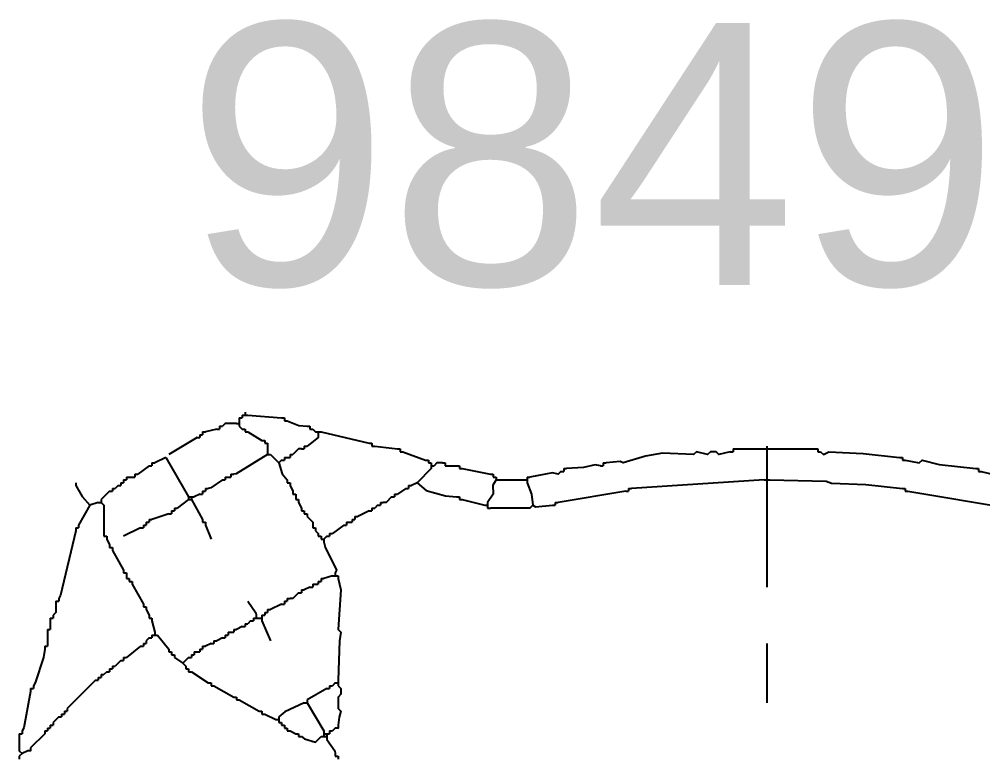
# Model space of a CAD drawing. Header units: millimetres. Extents: x -78 to 6757, y -2226 to 2184.
# Drawn here: x 48.29 to 70.36, y 1054.06 to 1070.98 of the extents above; entities that cross this region are included whole.
import ezdxf

# ---------------------------------------------------------------- set-up
doc = ezdxf.new("R2010")
doc.units = ezdxf.units.MM
doc.layers.add('LAYER_0', color=7, linetype='Continuous')
doc.styles.get("Standard").update_dxf_attribs({"font": 'TIMES.TTF'})
doc.linetypes.add('ZIPPED_TUBE', pattern='A,0.0001,-0.25,["~",Standard,S=1,R=0,X=-0.3,Y=-0.6],-0.25', length=0.5001)

# ---------------------------------------------------------------- blocks, each defined once
blk = doc.blocks.new('A$C31814A24')
at = {"color": 7, "linetype": 'Continuous'}
for points in [[(8.584, 35.675), (8.63, 35.675)], [(8.584, 35.675), (8.584, 35.629)], [(8.584, 35.629), (8.584, 35.583)], [(8.63, 35.721), (8.677, 35.721)], [(8.63, 35.721), (8.63, 35.675)], [(8.677, 35.768), (8.677, 35.721)], [(8.677, 35.721), (8.723, 35.721)], [(8.723, 35.721), (9.276, 35.675)], [(9.276, 35.675), (9.323, 35.675)], [(9.323, 35.675), (9.323, 35.629)], [(9.323, 35.629), (9.369, 35.629)], [(9.369, 35.629), (9.557, 35.553), (9.692, 35.537)], [(8.215, 35.491), (8.03, 35.445)], [(8.215, 35.491), (8.261, 35.491)], [(8.261, 35.537), (8.307, 35.537)], [(8.261, 35.537), (8.261, 35.491)], [(8.538, 35.583), (8.353, 35.583), (8.307, 35.537)], [(8.538, 35.583), (8.584, 35.583)], [(8.584, 35.583), (8.584, 35.537)], [(8.584, 35.537), (8.63, 35.491)], [(8.63, 35.491), (8.677, 35.491)], [(8.677, 35.491), (8.677, 35.445)], [(9.692, 35.537), (9.738, 35.537)], [(9.738, 35.537), (9.738, 35.491)], [(9.738, 35.491), (9.784, 35.491)], [(9.784, 35.491), (9.83, 35.445)], [(7.892, 35.352), (7.43, 35.075)], [(7.892, 35.352), (7.938, 35.352)], [(7.938, 35.398), (7.984, 35.398)], [(7.938, 35.398), (7.938, 35.352)], [(7.984, 35.445), (8.03, 35.445)], [(7.984, 35.445), (7.984, 35.398)], [(8.677, 35.445), (8.723, 35.445)], [(8.723, 35.445), (8.953, 35.306)], [(8.953, 35.306), (9, 35.306)], [(9, 35.306), (9, 35.26)], [(9.876, 35.398), (9.876, 35.352), (9.743, 35.251), (9.692, 35.214)], [(9.83, 35.445), (9.876, 35.445)], [(9.876, 35.445), (9.923, 35.445)], [(9.876, 35.445), (9.876, 35.398)], [(9.923, 35.445), (10.707, 35.26)], [(9, 35.26), (9.046, 35.26)], [(9.046, 35.26), (9.046, 35.214)], [(9.046, 35.214), (9.046, 35.121)], [(9.6, 35.168), (9.553, 35.168), (9.461, 35.075)], [(9.6, 35.168), (9.646, 35.168)], [(9.646, 35.214), (9.692, 35.214)], [(9.646, 35.214), (9.646, 35.168)], [(10.707, 35.26), (10.753, 35.26)], [(10.753, 35.26), (10.753, 35.214)], [(10.753, 35.214), (10.799, 35.214)], [(10.799, 35.214), (11.169, 35.168)], [(11.169, 35.168), (11.215, 35.168)], [(11.215, 35.168), (11.215, 35.121)], [(16.661, 35.168), (16.707, 35.168)], [(16.661, 35.168), (16.661, 35.121)], [(16.707, 35.168), (17.168, 35.168)], [(17.168, 35.168), (17.215, 35.168)], [(17.215, 35.214), (17.215, 35.168)], [(17.215, 35.168), (17.261, 35.168)], [(17.215, 35.168), (17.215, 35.121)], [(17.261, 35.168), (17.999, 35.168)], [(17.999, 35.168), (18.045, 35.168)], [(18.045, 35.168), (18.045, 35.121)], [(7.384, 35.029), (7.2, 34.937)], [(7.384, 35.029), (7.753, 34.383)], [(9.046, 35.075), (8.533, 34.761), (8.492, 34.752)], [(9.046, 35.121), (9.046, 35.075)], [(9.046, 35.075), (9.092, 35.075)], [(9.092, 35.075), (9.23, 34.937)], [(9.323, 35.029), (9.369, 35.029)], [(9.323, 35.029), (9.323, 34.983)], [(9.369, 35.029), (9.415, 35.029)], [(9.415, 35.075), (9.461, 35.075)], [(9.415, 35.075), (9.415, 35.029)], [(11.215, 35.121), (11.261, 35.121)], [(11.261, 35.121), (11.63, 34.983)], [(16.615, 35.121), (16.43, 35.075), (16.384, 35.121), (16.292, 35.121), (16.245, 35.075), (16.061, 35.121), (16.015, 35.075), (15.507, 35.098), (15.227, 35.048), (14.861, 34.937), (14.815, 34.96), (14.584, 34.937)], [(16.615, 35.121), (16.661, 35.121)], [(17.215, 35.121), (17.215, 34.706)], [(18.045, 35.121), (18.091, 35.121)], [(18.091, 35.121), (18.138, 35.075), (18.23, 35.121), (18.787, 35.094), (19.384, 35.029)], [(19.384, 35.029), (19.43, 35.029)], [(19.43, 35.029), (19.43, 34.983)], [(7.107, 34.891), (6.923, 34.752)], [(7.107, 34.891), (7.154, 34.891)], [(7.154, 34.937), (7.2, 34.937)], [(7.154, 34.937), (7.154, 34.891)], [(9.276, 34.983), (9.23, 34.937)], [(9.23, 34.937), (9.287, 34.759), (9.369, 34.66)], [(9.276, 34.983), (9.323, 34.983)], [(11.723, 34.845), (11.492, 34.614)], [(11.63, 34.983), (11.676, 34.983)], [(11.676, 34.983), (11.676, 34.937)], [(11.676, 34.937), (11.723, 34.937)], [(11.723, 34.937), (11.723, 34.891)], [(11.723, 34.891), (11.769, 34.891)], [(11.723, 34.891), (11.723, 34.845)], [(11.907, 34.937), (11.815, 34.937), (11.769, 34.891)], [(11.907, 34.937), (11.953, 34.937)], [(11.953, 34.937), (11.953, 34.891)], [(11.953, 34.891), (11.999, 34.891)], [(11.999, 34.891), (12.138, 34.891)], [(12.138, 34.891), (12.184, 34.891)], [(12.184, 34.891), (12.184, 34.845)], [(12.184, 34.845), (12.23, 34.845)], [(12.23, 34.845), (12.692, 34.752)], [(13.892, 34.845), (13.938, 34.845)], [(13.892, 34.845), (13.892, 34.798)], [(14.492, 34.891), (14.404, 34.905), (14.212, 34.864), (13.938, 34.845)], [(14.492, 34.891), (14.538, 34.891)], [(14.538, 34.937), (14.584, 34.937)], [(14.538, 34.937), (14.538, 34.891)], [(19.43, 34.983), (19.476, 34.983)], [(19.476, 34.983), (19.707, 34.937), (19.753, 34.983), (20.033, 34.91), (20.63, 34.845)], [(20.63, 34.845), (20.676, 34.845)], [(20.676, 34.845), (20.676, 34.798)], [(6.738, 34.706), (6.784, 34.706)], [(6.738, 34.706), (6.738, 34.66)], [(6.784, 34.706), (6.83, 34.706)], [(6.83, 34.706), (6.877, 34.706)], [(6.877, 34.752), (6.923, 34.752)], [(6.877, 34.752), (6.877, 34.706)], [(8.353, 34.706), (8.4, 34.706)], [(8.353, 34.706), (8.353, 34.66)], [(8.4, 34.706), (8.446, 34.706)], [(8.446, 34.752), (8.492, 34.752)], [(8.446, 34.752), (8.446, 34.706)], [(12.692, 34.752), (12.738, 34.752)], [(12.738, 34.752), (12.738, 34.706)], [(12.738, 34.706), (12.784, 34.706)], [(12.784, 34.706), (12.784, 34.66)], [(13.292, 34.706), (13.338, 34.706)], [(13.292, 34.706), (13.292, 34.66)], [(13.846, 34.798), (13.799, 34.752), (13.707, 34.775), (13.48, 34.734), (13.338, 34.706)], [(13.846, 34.798), (13.892, 34.798)], [(17.215, 34.706), (17.215, 34.66)], [(20.676, 34.798), (20.722, 34.798)], [(20.722, 34.798), (21.507, 34.614)], [(5.907, 34.614), (5.907, 34.568)], [(5.907, 34.568), (6.011, 34.391), (6.138, 34.245)], [(6.507, 34.521), (6.554, 34.521)], [(6.507, 34.521), (6.507, 34.475)], [(6.6, 34.568), (6.554, 34.521)], [(6.6, 34.568), (6.646, 34.568)], [(6.646, 34.614), (6.692, 34.614)], [(6.646, 34.614), (6.646, 34.568)], [(6.692, 34.66), (6.738, 34.66)], [(6.692, 34.66), (6.692, 34.614)], [(8.03, 34.521), (8.077, 34.521)], [(8.03, 34.521), (8.03, 34.475)], [(8.307, 34.66), (8.118, 34.531), (8.077, 34.521)], [(8.307, 34.66), (8.353, 34.66)], [(9.369, 34.66), (9.369, 34.614)], [(9.369, 34.614), (9.415, 34.614)], [(9.415, 34.614), (9.415, 34.568)], [(9.415, 34.568), (9.461, 34.475)], [(11.307, 34.521), (11.169, 34.429)], [(11.307, 34.521), (11.353, 34.521)], [(11.353, 34.568), (11.399, 34.568)], [(11.353, 34.568), (11.353, 34.521)], [(11.492, 34.614), (11.399, 34.568)], [(11.492, 34.614), (11.639, 34.486), (11.957, 34.401), (12.138, 34.383)], [(12.784, 34.66), (12.729, 34.572), (12.738, 34.429), (12.646, 34.291)], [(12.784, 34.66), (12.83, 34.66)], [(12.83, 34.66), (13.246, 34.66)], [(13.246, 34.66), (13.292, 34.66)], [(13.292, 34.66), (13.292, 34.614)], [(13.292, 34.614), (13.366, 34.426), (13.384, 34.245)], [(14.953, 34.521), (14.999, 34.521)], [(14.953, 34.521), (14.953, 34.475)], [(17.168, 34.66), (14.999, 34.521)], [(17.168, 34.66), (17.215, 34.66)], [(17.215, 34.66), (17.261, 34.66)], [(17.215, 34.66), (17.215, 34.614)], [(17.215, 34.614), (17.215, 32.906)], [(17.261, 34.66), (18.183, 34.638), (18.271, 34.605), (18.833, 34.586), (19.43, 34.521)], [(19.43, 34.521), (19.476, 34.521)], [(19.476, 34.521), (19.476, 34.475)], [(6.461, 34.475), (6.323, 34.337)], [(6.461, 34.475), (6.507, 34.475)], [(7.753, 34.383), (7.8, 34.383)], [(7.753, 34.383), (7.753, 34.337)], [(7.8, 34.383), (7.846, 34.383)], [(7.8, 34.383), (7.8, 34.337)], [(7.938, 34.429), (7.846, 34.383)], [(7.938, 34.429), (7.984, 34.429)], [(7.984, 34.475), (8.03, 34.475)], [(7.984, 34.475), (7.984, 34.429)], [(9.461, 34.475), (9.461, 34.429)], [(9.461, 34.429), (9.507, 34.429)], [(9.507, 34.429), (9.507, 34.383)], [(9.507, 34.383), (9.507, 34.337)], [(11.076, 34.383), (10.984, 34.291), (10.938, 34.291)], [(11.076, 34.383), (11.123, 34.383)], [(11.123, 34.429), (11.169, 34.429)], [(11.123, 34.429), (11.123, 34.383)], [(12.138, 34.383), (12.184, 34.383)], [(12.184, 34.383), (12.184, 34.337)], [(14.907, 34.475), (13.799, 34.291)], [(14.907, 34.475), (14.953, 34.475)], [(19.476, 34.475), (19.522, 34.475)], [(19.522, 34.475), (21.184, 34.198)], [(6.138, 34.245), (5.954, 33.922)], [(6.277, 34.291), (6.138, 34.245)], [(6.277, 34.291), (6.323, 34.291)], [(6.323, 34.337), (6.323, 34.291)], [(6.323, 34.291), (6.369, 34.245), (6.369, 33.783)], [(7.753, 34.337), (7.569, 34.198)], [(7.753, 34.337), (7.8, 34.337)], [(7.8, 34.337), (7.984, 34.014)], [(9.507, 34.337), (9.553, 34.337)], [(9.553, 34.337), (9.553, 34.291)], [(9.553, 34.291), (9.6, 34.198)], [(10.846, 34.245), (10.799, 34.198)], [(10.846, 34.245), (10.892, 34.245)], [(10.892, 34.291), (10.938, 34.291)], [(10.892, 34.291), (10.892, 34.245)], [(12.184, 34.337), (12.23, 34.337)], [(12.23, 34.337), (12.599, 34.245)], [(12.599, 34.245), (12.646, 34.245)], [(12.646, 34.291), (12.646, 34.245)], [(12.646, 34.245), (12.646, 34.198)], [(13.384, 34.245), (13.338, 34.198), (12.692, 34.198)], [(13.384, 34.245), (13.43, 34.221), (13.707, 34.245)], [(13.707, 34.245), (13.753, 34.245)], [(13.753, 34.291), (13.799, 34.291)], [(13.753, 34.291), (13.753, 34.245)], [(7.43, 34.106), (7.154, 34.014)], [(7.43, 34.106), (7.477, 34.106)], [(7.477, 34.152), (7.523, 34.152)], [(7.477, 34.152), (7.477, 34.106)], [(7.523, 34.198), (7.569, 34.198)], [(7.523, 34.198), (7.523, 34.152)], [(9.6, 34.198), (9.6, 34.152)], [(9.6, 34.152), (9.646, 34.152)], [(9.646, 34.152), (9.646, 34.106)], [(9.646, 34.106), (9.692, 34.106)], [(9.692, 34.106), (9.692, 34.06)], [(9.692, 34.06), (9.784, 33.968), (9.784, 33.922)], [(10.476, 34.06), (10.523, 34.06)], [(10.476, 34.06), (10.476, 34.014)], [(10.707, 34.152), (10.523, 34.06)], [(10.707, 34.152), (10.753, 34.152)], [(10.753, 34.198), (10.799, 34.198)], [(10.753, 34.198), (10.753, 34.152)], [(12.646, 34.198), (12.692, 34.198)], [(5.954, 33.922), (5.954, 33.875)], [(7.015, 33.922), (7.061, 33.922)], [(7.015, 33.922), (7.015, 33.875)], [(7.061, 33.968), (7.107, 33.968)], [(7.061, 33.968), (7.061, 33.922)], [(7.107, 34.014), (7.154, 34.014)], [(7.107, 34.014), (7.107, 33.968)], [(7.984, 34.014), (7.984, 33.968)], [(7.984, 33.968), (8.03, 33.968)], [(8.03, 33.968), (8.03, 33.922)], [(8.03, 33.922), (8.123, 33.691)], [(9.784, 33.922), (9.784, 33.875)], [(10.292, 33.922), (10.107, 33.783)], [(10.292, 33.922), (10.338, 33.922)], [(10.338, 33.968), (10.384, 33.968)], [(10.338, 33.968), (10.338, 33.922)], [(10.384, 33.968), (10.43, 33.968)], [(10.43, 34.014), (10.476, 34.014)], [(10.43, 34.014), (10.43, 33.968)], [(5.907, 33.829), (5.66, 32.772), (5.631, 32.722)], [(5.907, 33.875), (5.954, 33.875)], [(5.907, 33.875), (5.907, 33.829)], [(6.369, 33.783), (6.369, 33.737)], [(6.369, 33.737), (6.415, 33.737)], [(6.415, 33.737), (6.415, 33.691)], [(6.969, 33.875), (6.692, 33.737)], [(6.969, 33.875), (7.015, 33.875)], [(9.784, 33.875), (9.83, 33.875)], [(9.83, 33.875), (9.83, 33.829)], [(9.83, 33.829), (9.876, 33.783)], [(9.876, 33.783), (9.876, 33.737)], [(9.876, 33.737), (9.923, 33.737)], [(9.923, 33.737), (9.923, 33.691)], [(10.015, 33.737), (9.969, 33.691)], [(10.015, 33.737), (10.061, 33.737)], [(10.061, 33.783), (10.107, 33.783)], [(10.061, 33.783), (10.061, 33.737)], [(6.415, 33.691), (6.461, 33.598)], [(6.461, 33.598), (6.461, 33.552)], [(9.923, 33.691), (9.969, 33.691)], [(9.969, 33.691), (9.969, 33.645)], [(9.969, 33.645), (9.987, 33.562), (10.176, 33.183), (10.153, 33.137)], [(6.461, 33.552), (6.507, 33.552)], [(6.507, 33.552), (6.507, 33.506)], [(6.507, 33.506), (6.692, 33.183)], [(6.692, 33.183), (6.692, 33.137)], [(6.692, 33.137), (6.738, 33.137)], [(6.738, 33.137), (6.738, 33.091)], [(10.153, 33.137), (10.153, 33.091)], [(6.738, 33.091), (6.738, 33.045)], [(6.738, 33.045), (6.784, 33.045)], [(6.784, 33.045), (6.784, 32.998)], [(6.784, 32.998), (6.83, 32.998)], [(6.83, 32.998), (6.83, 32.952)], [(6.83, 32.952), (7.015, 32.629)], [(9.784, 32.952), (9.83, 32.952)], [(9.784, 32.952), (9.784, 32.906)], [(9.83, 32.952), (9.876, 32.952)], [(9.876, 32.998), (9.923, 32.998)], [(9.876, 32.998), (9.876, 32.952)], [(9.923, 33.045), (9.969, 33.045)], [(9.923, 33.045), (9.923, 32.998)], [(10.107, 33.091), (9.969, 33.045)], [(10.107, 33.091), (10.153, 33.091)], [(10.153, 33.091), (10.2, 33.091)], [(10.2, 33.091), (10.2, 33.045)], [(10.2, 33.045), (10.246, 32.86), (10.2, 32.214), (10.246, 32.168), (10.221, 32.028), (10.2, 31.383)], [(9.553, 32.814), (9.461, 32.722), (9.415, 32.722)], [(9.553, 32.814), (9.6, 32.814)], [(9.6, 32.86), (9.646, 32.86)], [(9.6, 32.86), (9.6, 32.814)], [(9.738, 32.906), (9.646, 32.86)], [(9.738, 32.906), (9.784, 32.906)], [(5.584, 32.629), (5.584, 32.491), (5.538, 32.445)], [(5.584, 32.675), (5.631, 32.675)], [(5.584, 32.675), (5.584, 32.629)], [(5.631, 32.722), (5.631, 32.675)], [(7.015, 32.629), (7.015, 32.583)], [(8.723, 32.675), (8.852, 32.486), (8.861, 32.445)], [(9.276, 32.629), (9.092, 32.537)], [(9.276, 32.629), (9.323, 32.629)], [(9.323, 32.675), (9.369, 32.675)], [(9.323, 32.675), (9.323, 32.629)], [(9.369, 32.722), (9.415, 32.722)], [(9.369, 32.722), (9.369, 32.675)], [(7.015, 32.583), (7.061, 32.583)], [(7.061, 32.583), (7.061, 32.537)], [(7.061, 32.537), (7.107, 32.445)], [(9, 32.491), (9.046, 32.491)], [(9, 32.491), (9, 32.445)], [(9.046, 32.537), (9.092, 32.537)], [(9.046, 32.537), (9.046, 32.491)], [(5.492, 32.398), (5.538, 32.398)], [(5.492, 32.398), (5.492, 32.352)], [(5.492, 32.352), (5.492, 32.26)], [(5.538, 32.445), (5.538, 32.398)], [(7.107, 32.445), (7.107, 32.398)], [(7.107, 32.398), (7.154, 32.398)], [(7.154, 32.398), (7.154, 32.352)], [(7.154, 32.352), (7.2, 32.168)], [(8.769, 32.352), (8.723, 32.306)], [(8.769, 32.352), (8.815, 32.352)], [(8.815, 32.398), (8.861, 32.398)], [(8.815, 32.398), (8.815, 32.352)], [(8.861, 32.445), (8.861, 32.398)], [(8.861, 32.398), (8.907, 32.398)], [(8.907, 32.398), (8.953, 32.398)], [(8.953, 32.445), (9, 32.445)], [(8.953, 32.445), (8.953, 32.398)], [(8.953, 32.398), (8.953, 32.352)], [(8.953, 32.352), (9.092, 32.029)], [(5.446, 32.214), (5.492, 32.214)], [(5.446, 32.214), (5.446, 32.168)], [(5.446, 32.168), (5.446, 31.983)], [(5.492, 32.26), (5.492, 32.214)], [(7.2, 32.168), (7.2, 32.122)], [(8.4, 32.168), (8.446, 32.168)], [(8.4, 32.168), (8.4, 32.122)], [(8.446, 32.168), (8.492, 32.168)], [(8.492, 32.214), (8.538, 32.214)], [(8.492, 32.214), (8.492, 32.168)], [(8.63, 32.26), (8.538, 32.214)], [(8.63, 32.26), (8.677, 32.26)], [(8.677, 32.306), (8.723, 32.306)], [(8.677, 32.306), (8.677, 32.26)], [(7.107, 32.075), (7.061, 32.029)], [(7.061, 32.029), (7.061, 31.983)], [(7.107, 32.075), (7.154, 32.075)], [(7.154, 32.122), (7.2, 32.122)], [(7.154, 32.122), (7.154, 32.075)], [(7.2, 32.122), (7.246, 32.122)], [(7.246, 32.122), (7.43, 31.891)], [(8.169, 32.029), (8.215, 32.029)], [(8.169, 32.029), (8.169, 31.983)], [(8.307, 32.075), (8.215, 32.029)], [(8.307, 32.075), (8.353, 32.075)], [(8.353, 32.122), (8.4, 32.122)], [(8.353, 32.122), (8.353, 32.075)], [(5.4, 31.891), (5.383, 31.756), (5.247, 31.342), (5.215, 31.291)], [(5.4, 31.937), (5.446, 31.937)], [(5.4, 31.937), (5.4, 31.891)], [(5.446, 31.983), (5.446, 31.937)], [(6.969, 31.937), (6.738, 31.752)], [(6.969, 31.937), (7.015, 31.937)], [(7.015, 31.983), (7.061, 31.983)], [(7.015, 31.983), (7.015, 31.937)], [(7.43, 31.891), (7.43, 31.845)], [(7.43, 31.845), (7.477, 31.845)], [(7.477, 31.845), (7.477, 31.799)], [(7.846, 31.845), (7.892, 31.845)], [(7.846, 31.845), (7.846, 31.799)], [(7.892, 31.845), (7.938, 31.845)], [(7.938, 31.891), (7.984, 31.891)], [(7.938, 31.891), (7.938, 31.845)], [(7.984, 31.937), (8.03, 31.937)], [(7.984, 31.937), (7.984, 31.891)], [(8.123, 31.983), (8.03, 31.937)], [(8.123, 31.983), (8.169, 31.983)], [(17.215, 31.983), (17.215, 31.014)], [(6.646, 31.706), (6.554, 31.614)], [(6.646, 31.706), (6.692, 31.706)], [(6.692, 31.752), (6.738, 31.752)], [(6.692, 31.752), (6.692, 31.706)], [(7.477, 31.799), (7.523, 31.799)], [(7.523, 31.799), (7.523, 31.752)], [(7.523, 31.752), (7.661, 31.66)], [(7.753, 31.752), (7.661, 31.66)], [(7.753, 31.752), (7.8, 31.752)], [(7.8, 31.799), (7.846, 31.799)], [(7.8, 31.799), (7.8, 31.752)], [(6.461, 31.568), (6.507, 31.568)], [(6.461, 31.568), (6.461, 31.522)], [(6.507, 31.614), (6.554, 31.614)], [(6.507, 31.614), (6.507, 31.568)], [(7.661, 31.66), (7.707, 31.614)], [(7.707, 31.614), (7.707, 31.568)], [(7.707, 31.568), (7.753, 31.568)], [(7.753, 31.568), (7.753, 31.522)], [(6.23, 31.383), (5.769, 30.922)], [(6.23, 31.383), (6.277, 31.383)], [(6.277, 31.429), (6.323, 31.429)], [(6.277, 31.429), (6.277, 31.383)], [(6.323, 31.475), (6.369, 31.475)], [(6.323, 31.475), (6.323, 31.429)], [(6.415, 31.522), (6.369, 31.475)], [(6.415, 31.522), (6.461, 31.522)], [(7.753, 31.522), (7.8, 31.522)], [(7.8, 31.522), (8.077, 31.337)], [(10.2, 31.383), (10.2, 31.337)], [(5.169, 31.245), (5.215, 31.245)], [(5.169, 31.245), (5.169, 31.199)], [(5.215, 31.291), (5.215, 31.245)], [(8.077, 31.337), (8.123, 31.337)], [(8.123, 31.337), (8.123, 31.291)], [(8.123, 31.291), (8.169, 31.291)], [(8.169, 31.291), (8.492, 31.106)], [(10.015, 31.245), (9.692, 31.06)], [(10.015, 31.245), (10.061, 31.245)], [(10.061, 31.291), (10.107, 31.291)], [(10.061, 31.291), (10.061, 31.245)], [(10.153, 31.337), (10.107, 31.291)], [(10.153, 31.337), (10.2, 31.337)], [(10.2, 31.337), (10.2, 31.291)], [(10.2, 31.291), (10.246, 31.245), (10.246, 31.152), (10.2, 31.106), (10.2, 30.922), (10.246, 30.875), (10.216, 30.779), (10.2, 30.645)], [(5.169, 31.199), (5.059, 30.602), (5.031, 30.552)], [(8.492, 31.106), (8.538, 31.106)], [(8.538, 31.106), (8.538, 31.06)], [(8.538, 31.06), (8.584, 31.06)], [(8.584, 31.06), (8.907, 30.875)], [(9.692, 31.06), (9.692, 31.014)], [(5.769, 30.922), (5.769, 30.875)], [(9.646, 31.014), (9.33, 30.865), (9.23, 30.783)], [(9.646, 31.014), (9.692, 31.014)], [(9.692, 31.014), (9.969, 30.552)], [(5.631, 30.783), (5.538, 30.691)], [(5.631, 30.783), (5.677, 30.783)], [(5.677, 30.829), (5.723, 30.829)], [(5.677, 30.829), (5.677, 30.783)], [(5.723, 30.875), (5.769, 30.875)], [(5.723, 30.875), (5.723, 30.829)], [(8.907, 30.875), (8.953, 30.875)], [(8.953, 30.875), (8.953, 30.829)], [(8.953, 30.829), (9, 30.829)], [(9, 30.829), (9.184, 30.737)], [(9.184, 30.737), (9.23, 30.737)], [(9.23, 30.783), (9.23, 30.737)], [(9.23, 30.737), (9.23, 30.691)], [(5.446, 30.599), (5.492, 30.599)], [(5.446, 30.599), (5.446, 30.552)], [(5.492, 30.645), (5.538, 30.645)], [(5.492, 30.645), (5.492, 30.599)], [(5.538, 30.691), (5.538, 30.645)], [(9.23, 30.691), (9.276, 30.691)], [(9.276, 30.691), (9.276, 30.645)], [(9.276, 30.645), (9.323, 30.645)], [(9.323, 30.645), (9.323, 30.599)], [(9.323, 30.599), (9.369, 30.599)], [(9.369, 30.599), (9.369, 30.552)], [(10.153, 30.599), (10.107, 30.552)], [(10.2, 30.645), (10.2, 30.599), (10.153, 30.599)], [(4.984, 30.506), (5.031, 30.506)], [(4.984, 30.506), (4.984, 30.46)], [(4.984, 30.46), (4.984, 30.229), (5.031, 30.183)], [(5.031, 30.552), (5.031, 30.506)], [(5.4, 30.506), (5.169, 30.276)], [(5.4, 30.552), (5.446, 30.552)], [(5.4, 30.552), (5.4, 30.506)], [(9.369, 30.552), (9.415, 30.552)], [(9.415, 30.552), (9.507, 30.506)], [(9.507, 30.506), (9.553, 30.506)], [(9.553, 30.506), (9.553, 30.46)], [(9.553, 30.46), (9.6, 30.46)], [(9.6, 30.46), (9.65, 30.423), (9.83, 30.368), (9.923, 30.46)], [(9.923, 30.46), (9.969, 30.46)], [(9.969, 30.552), (9.969, 30.506)], [(9.969, 30.506), (10.015, 30.506)], [(9.969, 30.506), (9.969, 30.46)], [(9.969, 30.46), (10.015, 30.46)], [(10.015, 30.506), (10.061, 30.506)], [(10.015, 30.506), (10.015, 30.46)], [(10.015, 30.46), (10.015, 30.414)], [(10.061, 30.552), (10.107, 30.552)], [(10.061, 30.552), (10.061, 30.506)], [(5.169, 30.276), (5.169, 30.229), (5.123, 30.229)], [(10.015, 30.414), (10.144, 30.225), (10.153, 30.183)], [(5.031, 30.183), (4.984, 30.137)], [(4.984, 30.137), (4.984, 30.091)], [(5.123, 30.229), (5.031, 30.183)], [(10.153, 30.183), (10.153, 30.137)], [(10.153, 30.137), (10.2, 30.137)], [(10.2, 30.137), (10.2, 30.091)]]:
    blk.add_lwpolyline(points, dxfattribs=at)
blk = doc.blocks.new('418000670')
at = {"layer": 'LAYER_0', "color": 7, "linetype": 'Continuous', "xscale": 1.400000000000006, "yscale": 1.399999999999999, "zscale": 1.4}
blk.add_blockref('A$C31814A24', (121.627, 24.318), dxfattribs=at)
at = {"layer": 'LAYER_0', "color": 7, "linetype": 'Continuous', "insert": (132.407, 83.306), "char_height": 6, "width": 590.65797, "attachment_point": 1}
blk.add_mtext('{\\fArial|b0|i0|c0|p32;984944}', dxfattribs=at)

msp = doc.modelspace()

# ---------------------------------------------------------------- block references
at = {"linetype": 'ZIPPED_TUBE'}
msp.add_blockref('418000670', (-80.311, 987.586), dxfattribs=at)

doc.saveas('drawing.dxf')
